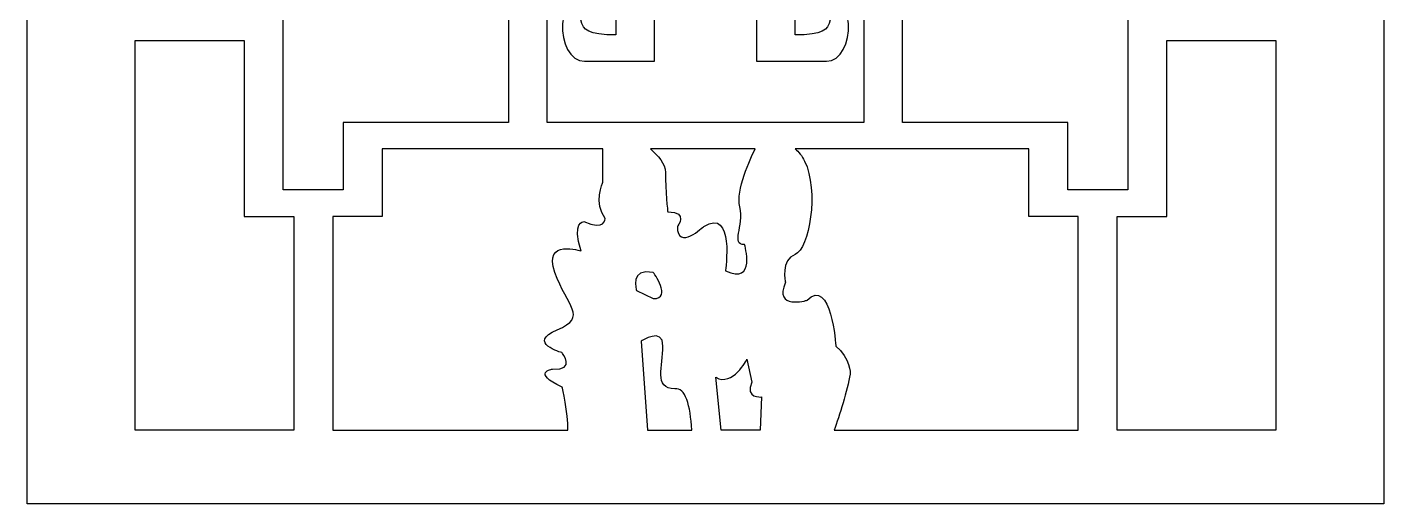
# Model space of a CAD drawing. Header units: centimetres. Extents: x 14.1 to 21.4, y -9 to 9.
# Drawn here: x 14.12 to 21.44, y -9 to -6.42 of the extents above; entities that cross this region are included whole.
import ezdxf

# ---------------------------------------------------------------- set-up
doc = ezdxf.new("R2010")
doc.units = ezdxf.units.CM
doc.header["$MEASUREMENT"] = 0
doc.layers.add('layer 1', color=7, linetype='Continuous')

msp = doc.modelspace()

# ---------------------------------------------------------------- linework, layer by layer
at = {"layer": 'layer 1', "color": 250}
for points, knots in [([(20.85393, -9.00021), (20.85393, -9.00021), (21.43683, -9.00021), (21.43683, -9.00021), (21.43683, -9.00021), (21.43683, -9.00021), (21.43683, -8.60196), (21.43683, -8.60196), (21.43683, -8.60196), (21.43683, -8.60196), (21.43683, 8.60252), (21.43683, 8.60252), (21.43683, 8.60252), (21.43683, 8.60252), (21.43683, 9.00077), (21.43683, 9.00077), (21.43683, 9.00077), (21.43683, 9.00077), (20.85393, 9.00077), (20.85393, 9.00077), (20.85393, 9.00077), (20.85393, 9.00077), (14.6985, 9.00077), (14.6985, 9.00077), (14.6985, 9.00077), (14.6985, 9.00077), (14.1156, 9.00077), (14.1156, 9.00077), (14.1156, 9.00077), (14.1156, 9.00077), (14.1156, 8.60252), (14.1156, 8.60252), (14.1156, 8.60252), (14.1156, 8.60252), (14.1156, -8.60196), (14.1156, -8.60196), (14.1156, -8.60196), (14.1156, -8.60196), (14.1156, -9.00021), (14.1156, -9.00021), (14.1156, -9.00021), (14.1156, -9.00021), (14.6985, -9.00021), (14.6985, -9.00021), (14.6985, -9.00021), (14.6985, -9.00021), (20.85393, -9.00021), (20.85393, -9.00021)], [0, 0, 0, 0, 0.0769231, 0.0769231, 0.0769231, 0.0769231, 0.1538462, 0.1538462, 0.1538462, 0.1538462, 0.2307692, 0.2307692, 0.2307692, 0.2307692, 0.3076923, 0.3076923, 0.3076923, 0.3076923, 0.3846154, 0.3846154, 0.3846154, 0.3846154, 0.4615385, 0.4615385, 0.4615385, 0.4615385, 0.5384615, 0.5384615, 0.5384615, 0.5384615, 0.6153846, 0.6153846, 0.6153846, 0.6153846, 0.6923077, 0.6923077, 0.6923077, 0.6923077, 0.7692308, 0.7692308, 0.7692308, 0.7692308, 0.8461538, 0.8461538, 0.8461538, 0.8461538, 1, 1, 1, 1]), ([(16.71233, -5.79864), (16.71233, -5.79864), (16.3163, -5.79864), (16.3163, -5.79864), (16.3163, -5.79864), (16.3163, -5.79864), (16.3163, -2.58508), (16.3163, -2.58508), (16.3163, -2.58508), (16.3163, -2.58508), (15.62093, -2.58508), (15.62093, -2.58508), (15.62093, -2.58508), (15.62093, -2.58508), (15.62093, -4.12432), (15.62093, -4.12432), (15.62093, -4.12432), (15.62093, -4.12432), (15.62093, -4.26769), (15.62093, -4.26769), (15.62093, -4.26769), (15.62093, -4.26769), (15.49744, -4.26769), (15.49744, -4.26769), (15.49744, -4.26769), (15.49744, -4.26769), (15.49744, -7.30411), (15.49744, -7.30411), (15.49744, -7.30411), (15.49744, -7.30411), (15.55463, -7.30411), (15.55463, -7.30411), (15.55463, -7.30411), (15.55463, -7.30411), (15.76448, -7.30411), (15.76448, -7.30411), (15.76448, -7.30411), (15.76448, -7.30411), (15.82167, -7.30411), (15.82167, -7.30411), (15.82167, -7.30411), (15.82167, -7.30411), (15.82167, -6.93922), (15.82167, -6.93922), (15.82167, -6.93922), (15.82167, -6.93922), (15.93473, -6.93922), (15.93473, -6.93922), (15.93473, -6.93922), (15.93473, -6.93922), (16.03151, -6.93922), (16.03151, -6.93922), (16.03151, -6.93922), (16.03151, -6.93922), (16.71233, -6.93922), (16.71233, -6.93922), (16.71233, -6.93922), (16.71233, -6.93922), (16.71233, -5.79864), (16.71233, -5.79864)], [0, 0, 0, 0, 0.0625, 0.0625, 0.0625, 0.0625, 0.125, 0.125, 0.125, 0.125, 0.1875, 0.1875, 0.1875, 0.1875, 0.25, 0.25, 0.25, 0.25, 0.3125, 0.3125, 0.3125, 0.3125, 0.375, 0.375, 0.375, 0.375, 0.4375, 0.4375, 0.4375, 0.4375, 0.5, 0.5, 0.5, 0.5, 0.5625, 0.5625, 0.5625, 0.5625, 0.625, 0.625, 0.625, 0.625, 0.6875, 0.6875, 0.6875, 0.6875, 0.75, 0.75, 0.75, 0.75, 0.8125, 0.8125, 0.8125, 0.8125, 0.875, 0.875, 0.875, 0.875, 1, 1, 1, 1]), ([(19.23614, -2.58508), (19.23614, -2.58508), (19.23614, -5.79864), (19.23614, -5.79864), (19.23614, -5.79864), (19.23614, -5.79864), (18.84007, -5.79864), (18.84007, -5.79864), (18.84007, -5.79864), (18.84007, -5.79864), (18.84007, -6.93922), (18.84007, -6.93922), (18.84007, -6.93922), (18.84007, -6.93922), (19.52092, -6.93922), (19.52092, -6.93922), (19.52092, -6.93922), (19.52092, -6.93922), (19.66186, -6.93922), (19.66186, -6.93922), (19.66186, -6.93922), (19.66186, -6.93922), (19.73076, -6.93922), (19.73076, -6.93922), (19.73076, -6.93922), (19.73076, -6.93922), (19.73076, -7.30411), (19.73076, -7.30411), (19.73076, -7.30411), (19.73076, -7.30411), (19.78795, -7.30411), (19.78795, -7.30411), (19.78795, -7.30411), (19.78795, -7.30411), (19.9978, -7.30411), (19.9978, -7.30411), (19.9978, -7.30411), (19.9978, -7.30411), (20.05499, -7.30411), (20.05499, -7.30411), (20.05499, -7.30411), (20.05499, -7.30411), (20.05499, -4.26769), (20.05499, -4.26769), (20.05499, -4.26769), (20.05499, -4.26769), (19.9315, -4.26769), (19.9315, -4.26769), (19.9315, -4.26769), (19.9315, -4.26769), (19.9315, -4.12432), (19.9315, -4.12432), (19.9315, -4.12432), (19.9315, -4.12432), (19.9315, -2.58508), (19.9315, -2.58508), (19.9315, -2.58508), (19.9315, -2.58508), (19.23614, -2.58508), (19.23614, -2.58508)], [0, 0, 0, 0, 0.0625, 0.0625, 0.0625, 0.0625, 0.125, 0.125, 0.125, 0.125, 0.1875, 0.1875, 0.1875, 0.1875, 0.25, 0.25, 0.25, 0.25, 0.3125, 0.3125, 0.3125, 0.3125, 0.375, 0.375, 0.375, 0.375, 0.4375, 0.4375, 0.4375, 0.4375, 0.5, 0.5, 0.5, 0.5, 0.5625, 0.5625, 0.5625, 0.5625, 0.625, 0.625, 0.625, 0.625, 0.6875, 0.6875, 0.6875, 0.6875, 0.75, 0.75, 0.75, 0.75, 0.8125, 0.8125, 0.8125, 0.8125, 0.875, 0.875, 0.875, 0.875, 1, 1, 1, 1]), ([(18.0508, -5.79864), (18.0508, -5.79864), (17.5016, -5.79864), (17.5016, -5.79864), (17.5016, -5.79864), (17.5016, -5.79864), (17.5016, -6.60885), (17.5016, -6.60885), (17.5016, -6.60885), (17.5016, -6.60885), (17.42161, -6.60885), (17.42161, -6.60885), (17.42161, -6.60885), (17.42161, -6.60885), (17.12385, -6.60885), (17.12385, -6.60885), (17.12385, -6.60885), (16.9658, -6.61103), (16.93919, -6.19027), (17.20103, -6.24575), (17.20103, -6.24575), (17.24587, -6.26665), (17.08393, -6.2196), (17.09822, -6.35999), (17.09822, -6.35999), (17.11337, -6.43167), (17.11668, -6.45477), (17.24338, -6.46548), (17.24338, -6.46548), (17.24338, -6.46548), (17.29175, -6.46548), (17.29175, -6.46548), (17.29175, -6.46548), (17.29175, -6.46548), (17.29175, -5.93848), (17.29175, -5.93848), (17.29175, -5.93848), (17.29175, -5.93848), (16.92218, -5.93848), (16.92218, -5.93848), (16.92218, -5.93848), (16.92218, -5.93848), (16.92218, -6.93922), (16.92218, -6.93922), (16.92218, -6.93922), (16.92218, -6.93922), (18.63022, -6.93922), (18.63022, -6.93922), (18.63022, -6.93922), (18.63022, -6.93922), (18.63022, -5.93848), (18.63022, -5.93848), (18.63022, -5.93848), (18.63022, -5.93848), (18.26065, -5.93848), (18.26065, -5.93848), (18.26065, -5.93848), (18.26065, -5.93848), (18.26064, -6.46548), (18.26064, -6.46548), (18.26064, -6.46548), (18.26064, -6.46548), (18.30902, -6.46548), (18.30902, -6.46548), (18.30902, -6.46548), (18.43572, -6.45477), (18.43904, -6.43167), (18.45418, -6.35999), (18.45418, -6.35999), (18.46847, -6.2196), (18.30652, -6.26665), (18.35137, -6.24575), (18.35137, -6.24575), (18.61321, -6.19027), (18.5866, -6.61103), (18.42855, -6.60885), (18.42855, -6.60885), (18.42855, -6.60885), (18.13079, -6.60885), (18.13079, -6.60885), (18.13079, -6.60885), (18.13079, -6.60885), (18.0508, -6.60885), (18.0508, -6.60885), (18.0508, -6.60885), (18.0508, -6.60885), (18.0508, -5.79864), (18.0508, -5.79864)], [0, 0, 0, 0, 0.0434783, 0.0434783, 0.0434783, 0.0434783, 0.0869565, 0.0869565, 0.0869565, 0.0869565, 0.1304348, 0.1304348, 0.1304348, 0.1304348, 0.173913, 0.173913, 0.173913, 0.173913, 0.2173913, 0.2173913, 0.2173913, 0.2173913, 0.2608696, 0.2608696, 0.2608696, 0.2608696, 0.3043478, 0.3043478, 0.3043478, 0.3043478, 0.3478261, 0.3478261, 0.3478261, 0.3478261, 0.3913043, 0.3913043, 0.3913043, 0.3913043, 0.4347826, 0.4347826, 0.4347826, 0.4347826, 0.4782609, 0.4782609, 0.4782609, 0.4782609, 0.5217391, 0.5217391, 0.5217391, 0.5217391, 0.5652174, 0.5652174, 0.5652174, 0.5652174, 0.6086957, 0.6086957, 0.6086957, 0.6086957, 0.6521739, 0.6521739, 0.6521739, 0.6521739, 0.6956522, 0.6956522, 0.6956522, 0.6956522, 0.7391304, 0.7391304, 0.7391304, 0.7391304, 0.7826087, 0.7826087, 0.7826087, 0.7826087, 0.826087, 0.826087, 0.826087, 0.826087, 0.8695652, 0.8695652, 0.8695652, 0.8695652, 0.9130435, 0.9130435, 0.9130435, 0.9130435, 1, 1, 1, 1]), ([(15.55463, -8.60196), (15.55463, -8.60196), (15.55463, -7.44748), (15.55463, -7.44748), (15.55463, -7.44748), (15.55463, -7.44748), (15.49744, -7.44748), (15.49744, -7.44748), (15.49744, -7.44748), (15.49744, -7.44748), (15.2876, -7.44748), (15.2876, -7.44748), (15.2876, -7.44748), (15.2876, -7.44748), (15.2876, -7.30411), (15.2876, -7.30411), (15.2876, -7.30411), (15.2876, -7.30411), (15.2876, -6.49599), (15.2876, -6.49599), (15.2876, -6.49599), (15.2876, -6.49599), (14.6985, -6.49599), (14.6985, -6.49599), (14.6985, -6.49599), (14.6985, -6.49599), (14.6985, -8.60196), (14.6985, -8.60196), (14.6985, -8.60196), (14.6985, -8.60196), (15.55463, -8.60196), (15.55463, -8.60196)], [0, 0, 0, 0, 0.1111111, 0.1111111, 0.1111111, 0.1111111, 0.2222222, 0.2222222, 0.2222222, 0.2222222, 0.3333333, 0.3333333, 0.3333333, 0.3333333, 0.4444444, 0.4444444, 0.4444444, 0.4444444, 0.5555556, 0.5555556, 0.5555556, 0.5555556, 0.6666667, 0.6666667, 0.6666667, 0.6666667, 0.7777778, 0.7777778, 0.7777778, 0.7777778, 1, 1, 1, 1]), ([(20.85393, -6.49599), (20.85393, -6.49599), (20.26483, -6.49599), (20.26483, -6.49599), (20.26483, -6.49599), (20.26483, -6.49599), (20.26483, -7.30411), (20.26483, -7.30411), (20.26483, -7.30411), (20.26483, -7.30411), (20.26483, -7.44748), (20.26483, -7.44748), (20.26483, -7.44748), (20.26483, -7.44748), (20.05499, -7.44748), (20.05499, -7.44748), (20.05499, -7.44748), (20.05499, -7.44748), (19.9978, -7.44748), (19.9978, -7.44748), (19.9978, -7.44748), (19.9978, -7.44748), (19.9978, -8.60196), (19.9978, -8.60196), (19.9978, -8.60196), (19.9978, -8.60196), (20.85393, -8.60196), (20.85393, -8.60196), (20.85393, -8.60196), (20.85393, -8.60196), (20.85393, -6.49599), (20.85393, -6.49599)], [0, 0, 0, 0, 0.1111111, 0.1111111, 0.1111111, 0.1111111, 0.2222222, 0.2222222, 0.2222222, 0.2222222, 0.3333333, 0.3333333, 0.3333333, 0.3333333, 0.4444444, 0.4444444, 0.4444444, 0.4444444, 0.5555556, 0.5555556, 0.5555556, 0.5555556, 0.6666667, 0.6666667, 0.6666667, 0.6666667, 0.7777778, 0.7777778, 0.7777778, 0.7777778, 1, 1, 1, 1]), ([(17.22258, -7.08259), (17.22258, -7.08259), (17.22258, -7.26271), (17.22258, -7.26271), (17.22258, -7.26271), (17.22258, -7.26271), (17.17074, -7.37781), (17.23553, -7.4575), (17.23553, -7.4575), (17.23553, -7.4575), (17.23553, -7.52833), (17.1189, -7.47521), (17.1189, -7.47521), (17.1189, -7.47521), (17.05411, -7.47521), (17.10594, -7.63458), (17.10594, -7.63458), (17.10594, -7.63458), (16.8986, -7.56375), (16.96339, -7.74968), (16.96339, -7.74968), (17.02819, -7.93561), (17.14482, -7.98873), (16.97635, -8.05957), (16.97635, -8.05957), (16.80789, -8.1304), (17.00227, -8.18352), (17.00227, -8.18352), (17.00227, -8.18352), (17.00227, -8.18352), (17.08002, -8.28091), (16.95043, -8.27206), (16.95043, -8.27206), (16.95043, -8.27206), (16.8338, -8.28977), (17.00227, -8.36946), (17.00227, -8.36946), (17.00227, -8.36946), (17.03573, -8.51032), (17.03314, -8.60196), (17.03314, -8.60196), (17.03314, -8.60196), (15.76448, -8.60196), (15.76448, -8.60196), (15.76448, -8.60196), (15.76448, -8.60196), (15.76448, -7.44748), (15.76448, -7.44748), (15.76448, -7.44748), (15.76448, -7.44748), (15.82167, -7.44748), (15.82167, -7.44748), (15.82167, -7.44748), (15.82167, -7.44748), (16.03151, -7.44748), (16.03151, -7.44748), (16.03151, -7.44748), (16.03151, -7.44748), (16.03151, -7.30411), (16.03151, -7.30411), (16.03151, -7.30411), (16.03151, -7.30411), (16.03151, -7.08259), (16.03151, -7.08259), (16.03151, -7.08259), (16.03151, -7.08259), (16.71233, -7.08259), (16.71233, -7.08259), (16.71233, -7.08259), (16.71233, -7.08259), (16.92218, -7.08259), (16.92218, -7.08259), (16.92218, -7.08259), (16.92218, -7.08259), (17.22258, -7.08259), (17.22258, -7.08259)], [0, 0, 0, 0, 0.05, 0.05, 0.05, 0.05, 0.1, 0.1, 0.1, 0.1, 0.15, 0.15, 0.15, 0.15, 0.2, 0.2, 0.2, 0.2, 0.25, 0.25, 0.25, 0.25, 0.3, 0.3, 0.3, 0.3, 0.35, 0.35, 0.35, 0.35, 0.4, 0.4, 0.4, 0.4, 0.45, 0.45, 0.45, 0.45, 0.5, 0.5, 0.5, 0.5, 0.55, 0.55, 0.55, 0.55, 0.6, 0.6, 0.6, 0.6, 0.65, 0.65, 0.65, 0.65, 0.7, 0.7, 0.7, 0.7, 0.75, 0.75, 0.75, 0.75, 0.8, 0.8, 0.8, 0.8, 0.85, 0.85, 0.85, 0.85, 0.9, 0.9, 0.9, 0.9, 1, 1, 1, 1]), ([(18.04426, -7.08259), (18.0187, -7.13449), (17.93941, -7.30603), (17.96124, -7.39552), (17.96124, -7.39552), (17.98716, -7.50177), (17.9094, -7.59916), (17.98716, -7.59916), (17.98716, -7.59916), (17.98716, -7.59916), (18.05195, -7.82051), (17.88349, -7.74083), (17.88349, -7.74083), (17.88349, -7.74083), (17.93532, -7.39552), (17.76685, -7.50177), (17.76685, -7.50177), (17.76685, -7.50177), (17.62431, -7.63458), (17.62431, -7.50177), (17.62431, -7.50177), (17.62431, -7.50177), (17.6891, -7.42208), (17.57247, -7.42208), (17.57247, -7.42208), (17.57247, -7.42208), (17.55951, -7.30698), (17.55951, -7.20959), (17.55951, -7.20959), (17.55951, -7.16219), (17.51961, -7.11676), (17.47864, -7.08259), (17.47864, -7.08259), (17.47864, -7.08259), (18.04426, -7.08259), (18.04426, -7.08259)], [0, 0, 0, 0, 0.1, 0.1, 0.1, 0.1, 0.2, 0.2, 0.2, 0.2, 0.3, 0.3, 0.3, 0.3, 0.4, 0.4, 0.4, 0.4, 0.5, 0.5, 0.5, 0.5, 0.6, 0.6, 0.6, 0.6, 0.7, 0.7, 0.7, 0.7, 0.8, 0.8, 0.8, 0.8, 1, 1, 1, 1]), ([(18.47019, -8.60196), (18.49906, -8.52488), (18.54104, -8.38779), (18.55736, -8.29862), (18.55736, -8.29862), (18.55736, -8.29862), (18.55736, -8.21008), (18.4796, -8.14811), (18.4796, -8.14811), (18.4796, -8.14811), (18.45368, -7.76739), (18.32409, -7.9002), (18.32409, -7.9002), (18.32409, -7.9002), (18.14267, -7.95332), (18.20746, -7.8028), (18.20746, -7.8028), (18.20746, -7.8028), (18.18154, -7.67885), (18.2593, -7.65229), (18.2593, -7.65229), (18.33705, -7.62573), (18.38889, -7.30783), (18.31113, -7.14846), (18.31113, -7.14846), (18.2968, -7.11908), (18.27894, -7.0978), (18.25935, -7.08259), (18.25935, -7.08259), (18.25935, -7.08259), (18.63022, -7.08259), (18.63022, -7.08259), (18.63022, -7.08259), (18.63022, -7.08259), (18.84007, -7.08259), (18.84007, -7.08259), (18.84007, -7.08259), (18.84007, -7.08259), (19.52092, -7.08259), (19.52092, -7.08259), (19.52092, -7.08259), (19.52092, -7.08259), (19.52092, -7.30411), (19.52092, -7.30411), (19.52092, -7.30411), (19.52092, -7.30411), (19.52092, -7.44748), (19.52092, -7.44748), (19.52092, -7.44748), (19.52092, -7.44748), (19.73076, -7.44748), (19.73076, -7.44748), (19.73076, -7.44748), (19.73076, -7.44748), (19.78795, -7.44748), (19.78795, -7.44748), (19.78795, -7.44748), (19.78795, -7.44748), (19.78795, -8.60196), (19.78795, -8.60196), (19.78795, -8.60196), (19.78795, -8.60196), (18.47019, -8.60196), (18.47019, -8.60196)], [0, 0, 0, 0, 0.0588235, 0.0588235, 0.0588235, 0.0588235, 0.1176471, 0.1176471, 0.1176471, 0.1176471, 0.1764706, 0.1764706, 0.1764706, 0.1764706, 0.2352941, 0.2352941, 0.2352941, 0.2352941, 0.2941176, 0.2941176, 0.2941176, 0.2941176, 0.3529412, 0.3529412, 0.3529412, 0.3529412, 0.4117647, 0.4117647, 0.4117647, 0.4117647, 0.4705882, 0.4705882, 0.4705882, 0.4705882, 0.5294118, 0.5294118, 0.5294118, 0.5294118, 0.5882353, 0.5882353, 0.5882353, 0.5882353, 0.6470588, 0.6470588, 0.6470588, 0.6470588, 0.7058824, 0.7058824, 0.7058824, 0.7058824, 0.7647059, 0.7647059, 0.7647059, 0.7647059, 0.8235294, 0.8235294, 0.8235294, 0.8235294, 0.8823529, 0.8823529, 0.8823529, 0.8823529, 1, 1, 1, 1]), ([(17.49471, -7.89134), (17.49471, -7.89134), (17.404, -7.84707), (17.404, -7.84707), (17.404, -7.84707), (17.404, -7.84707), (17.36512, -7.72312), (17.49471, -7.74968), (17.49471, -7.74968), (17.49471, -7.74968), (17.59839, -7.89134), (17.49471, -7.89134)], [0, 0, 0, 0, 0.25, 0.25, 0.25, 0.25, 0.5, 0.5, 0.5, 0.5, 1, 1, 1, 1]), ([(17.61135, -8.37831), (17.66615, -8.36833), (17.69622, -8.46928), (17.70158, -8.60196), (17.70158, -8.60196), (17.70158, -8.60196), (17.46382, -8.60196), (17.46382, -8.60196), (17.46382, -8.60196), (17.46382, -8.60196), (17.42992, -8.12154), (17.42992, -8.12154), (17.42992, -8.12154), (17.42992, -8.12154), (17.54655, -8.04186), (17.54655, -8.14811), (17.54655, -8.14811), (17.54655, -8.25435), (17.49471, -8.37831), (17.61135, -8.37831)], [0, 0, 0, 0, 0.1666667, 0.1666667, 0.1666667, 0.1666667, 0.3333333, 0.3333333, 0.3333333, 0.3333333, 0.5, 0.5, 0.5, 0.5, 0.6666667, 0.6666667, 0.6666667, 0.6666667, 1, 1, 1, 1]), ([(18.02604, -8.34289), (18.02604, -8.34289), (18.00012, -8.21894), (18.00012, -8.21894), (18.00012, -8.21894), (18.00012, -8.21894), (17.92236, -8.36946), (17.83165, -8.31633), (17.83165, -8.31633), (17.83165, -8.31633), (17.8609, -8.60196), (17.8609, -8.60196), (17.8609, -8.60196), (17.8609, -8.60196), (18.07047, -8.60196), (18.07047, -8.60196), (18.07047, -8.60196), (18.07047, -8.60196), (18.07787, -8.42258), (18.07787, -8.42258), (18.07787, -8.42258), (18.07787, -8.42258), (17.98716, -8.43143), (18.02604, -8.34289)], [0, 0, 0, 0, 0.1428571, 0.1428571, 0.1428571, 0.1428571, 0.2857143, 0.2857143, 0.2857143, 0.2857143, 0.4285714, 0.4285714, 0.4285714, 0.4285714, 0.5714286, 0.5714286, 0.5714286, 0.5714286, 0.7142857, 0.7142857, 0.7142857, 0.7142857, 1, 1, 1, 1])]:
    msp.add_open_spline(points, degree=3, knots=knots, dxfattribs=at)

doc.saveas('drawing.dxf')
